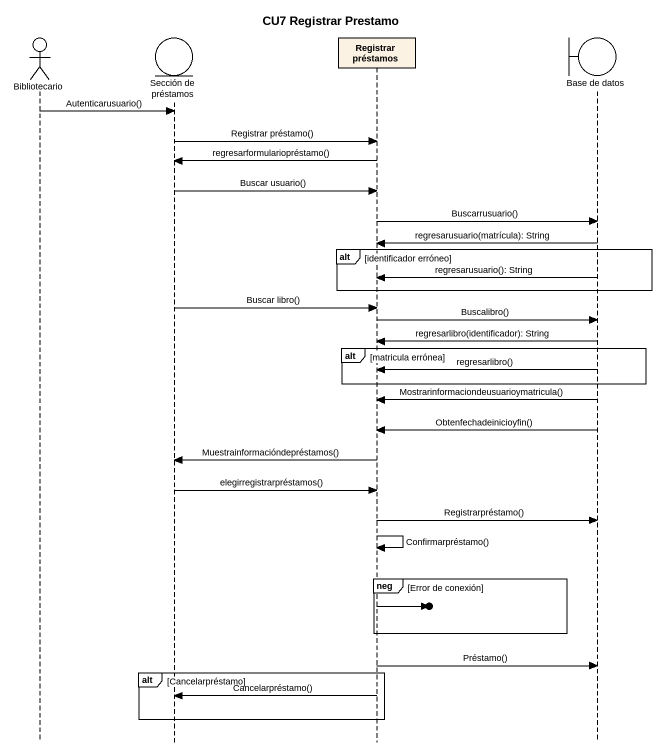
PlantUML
@startuml
title CU7 Registrar Prestamo
hide footbox
actor Bibliotecario
entity "Sección de préstamos" as Sección_de_préstamos
participant "Registrar préstamos" as Registrar_préstamos
boundary "Base de datos" as Base_de_datos

Bibliotecario -> Sección_de_préstamos : Autenticarusuario()
Sección_de_préstamos -> Registrar_préstamos : Registrar préstamo()
Registrar_préstamos -> Sección_de_préstamos : regresarformulariopréstamo()
Sección_de_préstamos -> Registrar_préstamos : Buscar usuario()
Registrar_préstamos -> Base_de_datos : Buscarrusuario()
Base_de_datos -> Registrar_préstamos : regresarusuario(matrícula): String
alt identificador erróneo
  Base_de_datos -> Registrar_préstamos : regresarusuario(): String
end
Sección_de_préstamos -> Registrar_préstamos : Buscar libro()
Registrar_préstamos -> Base_de_datos : Buscalibro()
Base_de_datos -> Registrar_préstamos : regresarlibro(identificador): String
alt matricula errónea
  Base_de_datos -> Registrar_préstamos : regresarlibro()
end
Base_de_datos -> Registrar_préstamos : Mostrarinformaciondeusuarioymatricula()
Base_de_datos -> Registrar_préstamos : Obtenfechadeinicioyfin()
Registrar_préstamos -> Sección_de_préstamos : Muestrainformacióndepréstamos()
Sección_de_préstamos -> Registrar_préstamos : elegirregistrarpréstamos()
Registrar_préstamos -> Base_de_datos : Registrarpréstamo()
Registrar_préstamos -> Registrar_préstamos : Confirmarpréstamo()
group neg [Error de conexión]
  Registrar_préstamos ->o]
end
Registrar_préstamos -> Base_de_datos : Préstamo()
alt Cancelarpréstamo
  Registrar_préstamos -> Sección_de_préstamos : Cancelarpréstamo()
end
@enduml
